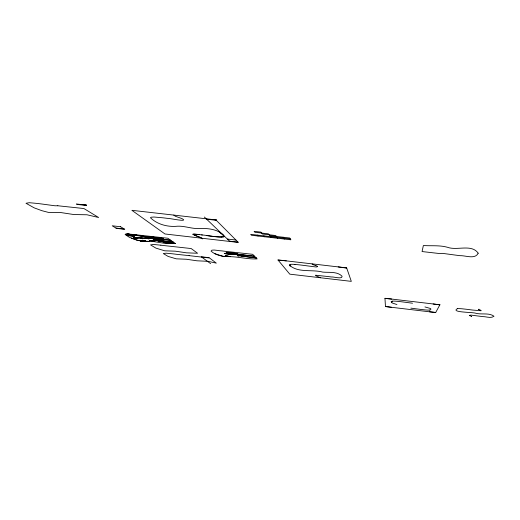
<?xml version="1.0" encoding="UTF-8"?>
<svg xmlns="http://www.w3.org/2000/svg" width="520" height="520" viewBox="0 0 520 520"><rect width="100%" height="100%" fill="white"/><g stroke="black" fill="none" stroke-linecap="round" stroke-linejoin="round"><path stroke-width="0.78" d="M391.593 307.307L385.457 306.462M391.664 299.065L384.969 298.415M396.935 304.544L392.438 303.069A92.079 7.287 6.4 0 1 391.963 302.776L391.573 302.445A33.306 2.632 6.7 0 1 391.495 302.263L391.644 301.821M149.591 240.565L151.112 240.558A4.752 0.494 7.9 0 1 153.738 240.877L155.025 241.111L149.669 240.604M429.513 311.805L435.74 312.423M433.141 303.959L439.816 304.889M320.489 277.758L316.661 276.088A18.909 1.788 7 0 1 315.985 275.788L315.536 275.21L328.036 276.549A47.437 4.687 7 0 0 331.325 276.965C333.424 276.569 342.589 279.604 342.128 276.308C337.415 271.264 329.134 272.695 322.784 272.116C312.026 269.178 298.916 273.033 290.017 265.675M140.14 237.776L143.032 237.933A12.064 1.261 8 0 1 145.496 238.219L149.084 238.81M175.403 243.575L163.046 242.522L169.598 243.133A24.98 2.568 7.8 0 1 171.944 243.412L175.403 243.575L167.837 238.238L139.588 235.183A50.843 5.246 8 0 0 135.759 234.702L127.933 233.981L125.08 234.5L129.337 237.289L137.683 240.377L145.496 241.417L153.985 241.618L163.93 243.217L169.481 243.419M157.053 240.389L153.114 239.811L157.073 240.325M134.355 236.405L127.004 235.547M126.906 235.436L129.149 235.541A7.091 0.747 8.1 0 1 131.203 235.781L134.355 236.366M223.886 236.763C224.952 234.754 219.596 233.324 218.94 231.296M471.393 316.608L471.673 316.401L469.625 315.594A15.555 1.17 6.4 0 1 469.32 315.413L470.951 315.107L479.947 316.251A38.707 3.016 6.4 0 0 482.619 316.589C486.239 316.498 490.906 318.682 494 316.257C489.053 312.488 481.637 314.873 475.781 313.255C473.388 312.111 449.8 312.52 457.529 308.627M142.389 238.427L133.204 237.302L136.13 237.452A10.764 1.125 8 0 1 138.651 237.744L142.395 238.388M149.065 238.849L140.173 237.79M290.004 264.413L289.419 264.836L289.971 265.61M225.752 253.214L244.725 255.515L241.469 255.183A70.233 7.696 7.6 0 1 233.376 254.261L225.752 253.221M392.503 301.125L391.644 301.782M429.455 310.089L430.352 309.913L430.872 309.186A33.378 2.581 6.8 0 0 430.879 309.023L430.612 308.698A71.156 5.499 6.9 0 0 430.228 308.425L424.944 306.943M201.591 234.884C209.04 235.495 216.619 237.712 224.094 236.685C219.915 229.314 207.694 228.072 199.531 228.547C192.082 229.014 185.01 225.875 177.567 226.2C167.986 227.233 157.404 224.536 150.456 217.756L151.19 217.217L153.959 217.016L163.072 217.815A58.292 6.955 8 0 1 167.499 218.374C167.967 217.88 188.597 222.541 182.494 218.894A25.825 3.244 8.1 0 0 181.214 218.328L175.409 216.275L173.758 215.092M149.403 241.345L140.394 241.026M170.118 243.412L168.428 243.419M229.437 256.639C238.739 256.75 247.8 259.376 257.166 258.901L252.675 254.312L225.329 251.329A48.386 4.869 7.5 0 0 221.663 250.868C219.544 251.082 211.042 248.671 211.055 251.121C214.643 254.404 219.642 255.781 224.354 256.51M230.588 256.639L222.989 256.341L214.851 253.689M228.579 256.646L223.567 256.425M221.195 237.029L219.772 237.003A8.95 1.047 7.7 0 1 218.582 236.931L213.824 236.47M142.909 236.353L131.32 234.852L134.959 235.157A27.651 2.899 8 0 1 139.21 235.644L151.691 237.419L149.038 237.029A18.363 1.944 8 0 0 143.683 236.411L142.766 236.333M294.983 264.413L300.365 264.979A53.417 5.194 7.2 0 1 307.86 265.947L316.199 267L317.7 266.611A22.035 2.249 7.2 0 0 315.861 265.629M142.61 241.332L137.098 240.208L131.313 238.147M170.989 240.487L154.284 238.284L157.814 238.667A83.116 8.333 7.8 0 1 163.865 239.356L170.612 240.201M173.244 242.053A73.697 7.365 7.8 0 0 165.62 241.163L157.417 240.389L169.175 241.93A82.732 9.354 8 0 0 173.81 242.45M145.691 240.734L142.298 240.247L145.645 240.675M142.519 241.312L140.355 241.02M83.98 204.737L86.573 205.036M213.974 219.557L216.613 219.856M206.615 219.193L216.268 220.292M290.322 238.894L250.666 234.344L251.466 235.261L290.894 239.792L289.738 237.991L269.769 235.697L268.359 233.831L254.924 232.291L254.124 231.335L260.877 232.108L262.386 234.006L275.756 235.534L277.726 238.277M227.37 239.057L235.944 240.045M115.915 228.046L124.248 229.002M229.561 241.15L238.024 242.125M278.109 260.143L286.286 260.871M346.729 268.119L338.195 266.903M289.464 265.746L290.81 265.902M209.112 257.667L201.208 256.744L210.626 263.64M212.927 236.366L213.375 236.418M412.549 303.219L411.762 303.121A17.238 1.411 6.7 0 1 410.306 302.933L407.212 302.517A43.075 3.348 6.8 0 0 401.258 301.75L396.897 301.275A7.579 0.605 6.7 0 0 392.587 301.132M391.099 301.841L392.184 301.971M160.849 245.174L153.419 244.472L150.56 244.894L155.916 248.125L164.723 250.809L175.435 251.186L186.55 252.837L197.574 253.253L191.178 248.547L164.457 245.629A47.925 4.7 7.8 0 0 160.849 245.174M238.44 255.879C242.483 256.276 234.15 255.222 238.316 255.866M160.992 240.669L173.693 242.372M256.152 257.868L240.519 255.957L251.745 257.433A78.436 8.613 7.5 0 0 256.217 257.933M141.667 236.256L143.871 236.555M202.352 234.988L194.565 234L192.862 234.24L194.643 235.365L200.772 237.51L202.436 238.927M199.771 234.631L192.855 234.189L197.366 236.314M197.99 236.509L201.552 238.192M315.835 265.629L312.669 264.505M480.467 310.2L478.731 309.517M204.334 217.009L229.886 241.462M257.264 235.099L258.024 236.015M263.861 235.859L264.583 236.769M270.465 236.613L271.154 237.523M283.075 237.224L284.31 239.031M206.615 235.567A62.823 7.677 7.8 0 0 210.659 236.087A59.468 7.248 7.8 0 0 212.478 236.308M223.86 236.756A12.636 1.482 7.7 0 1 221.214 237.036M125.379 234.162A11.375 1.209 8.1 0 1 126.503 233.994L140.758 235.768L126.958 233.974A9.386 1.001 8.1 0 1 129.317 234.039M290.115 264.427A9.471 0.956 7.2 0 1 294.944 264.401M312.592 264.498A17.732 1.84 7 0 1 312.253 263.887M410.859 308.132A13.63 1.027 6.7 0 1 412.308 308.321L414.921 308.672A46.267 3.653 6.7 0 0 421.012 309.452L425.152 309.907A6.077 0.461 6.7 0 0 426.296 310.005A7.566 0.579 6.7 0 0 429.41 310.083M457.613 308.639A7.677 0.611 6.5 0 1 462.202 308.802L466.654 309.296A43.583 3.374 6.5 0 1 472.635 310.063L481.137 310.758A17.817 1.43 6.5 0 0 480.487 310.2M478.66 309.511A14.339 1.163 6.4 0 1 479.018 309.192M478.199 253.188C475.124 259.662 465.608 255.398 459.999 255.671A64.35 8.47 6.1 0 1 455.604 255.119L442.604 253.37L438.503 253.429L422.065 251.55L423.365 245.531C431.418 246.077 439.666 245.063 447.531 247.299C457.204 250.887 471.575 243.724 478.199 253.188M134.628 238.238L138.125 238.732L134.648 238.225M237.094 253.526L233.389 253.253A19.299 2.041 7.6 0 1 230.431 252.909L226.369 252.297L237.075 253.513M157.995 241.156L168.253 242.405L164.157 241.683A13.214 1.378 7.9 0 0 161.376 241.364L158.041 241.137M189.092 255.639L176.462 254.293A45.149 4.186 7.7 0 0 173.069 253.864L166.055 253.188L163.293 253.539L168.083 256.406L176.241 258.83L186.427 259.252L196.892 260.793L208.078 261.326L216.327 263.146L209.528 257.985L189.092 255.639M439.887 304.759L435.682 312.533L385.463 306.579L384.963 298.279L439.887 304.759M57.798 205.758L55.068 205.79L41.769 204.003A58.864 6.721 8.6 0 0 37.375 203.45L29.328 202.703L26 203.268L34.21 207.864L41.854 210.678L48.347 212.375L60.132 212.453L73.859 214.546L86.983 214.773L98.644 217.516L83.902 208.54L57.798 205.758M228.131 256.074L225.225 255.775L228.131 256.074M163.345 238.505L147.901 236.619L150.475 236.86A41.405 4.316 7.9 0 1 157.06 237.608L163.345 238.492M162.662 239.889L144.814 237.679A49.745 5.09 7.9 0 1 148.59 238.082L151.255 238.381A70.675 7.111 7.9 0 1 154.635 238.784L162.669 239.876M234.273 253.76L242.788 254.924A92.417 10.374 7.6 0 0 246.5 255.366L248.125 255.547A65.072 7.144 7.5 0 0 253.838 256.172L254.261 256.217L234.273 253.76M232.499 254.547L230.939 254.436A11.024 1.144 7.6 0 1 227.643 254.066L224.276 253.526L232.499 254.547M85.943 205.082L76.44 203.996L77.155 204.431L86.638 205.511L85.943 205.082M215.865 219.889L131.892 210.321L164.964 233.974L238.329 242.437L215.865 219.889M120.653 226.759L112.216 225.791L116.467 228.378L124.781 229.333L120.653 226.759M346.645 267.885L277.908 259.896L289.789 274.163L351.319 281.372L346.645 267.885"/></g></svg>
